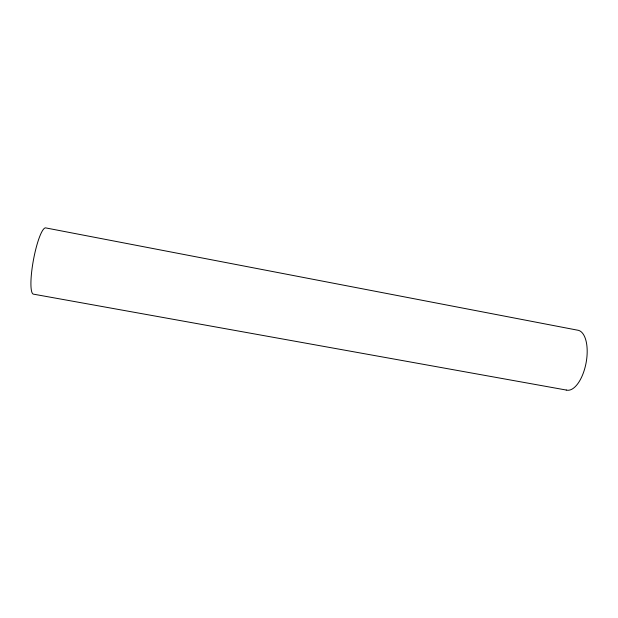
<?xml version="1.0" encoding="UTF-8"?>
<svg xmlns="http://www.w3.org/2000/svg" width="618" height="618" viewBox="0 0 618 618"><rect width="100%" height="100%" fill="white"/><g stroke="black" fill="none" stroke-linecap="round" stroke-linejoin="round"><path stroke-width="0.93" d="M566.258 390.043L33.704 294.199A33.712 6.257 -79.5 0 1 33.442 259.969A33.712 6.257 -79.5 0 1 46.002 227.957L577.467 330.151A30.483 13.99 -79.5 0 1 586.096 362.82A30.483 13.99 -79.5 0 1 566.258 390.043"/></g></svg>
